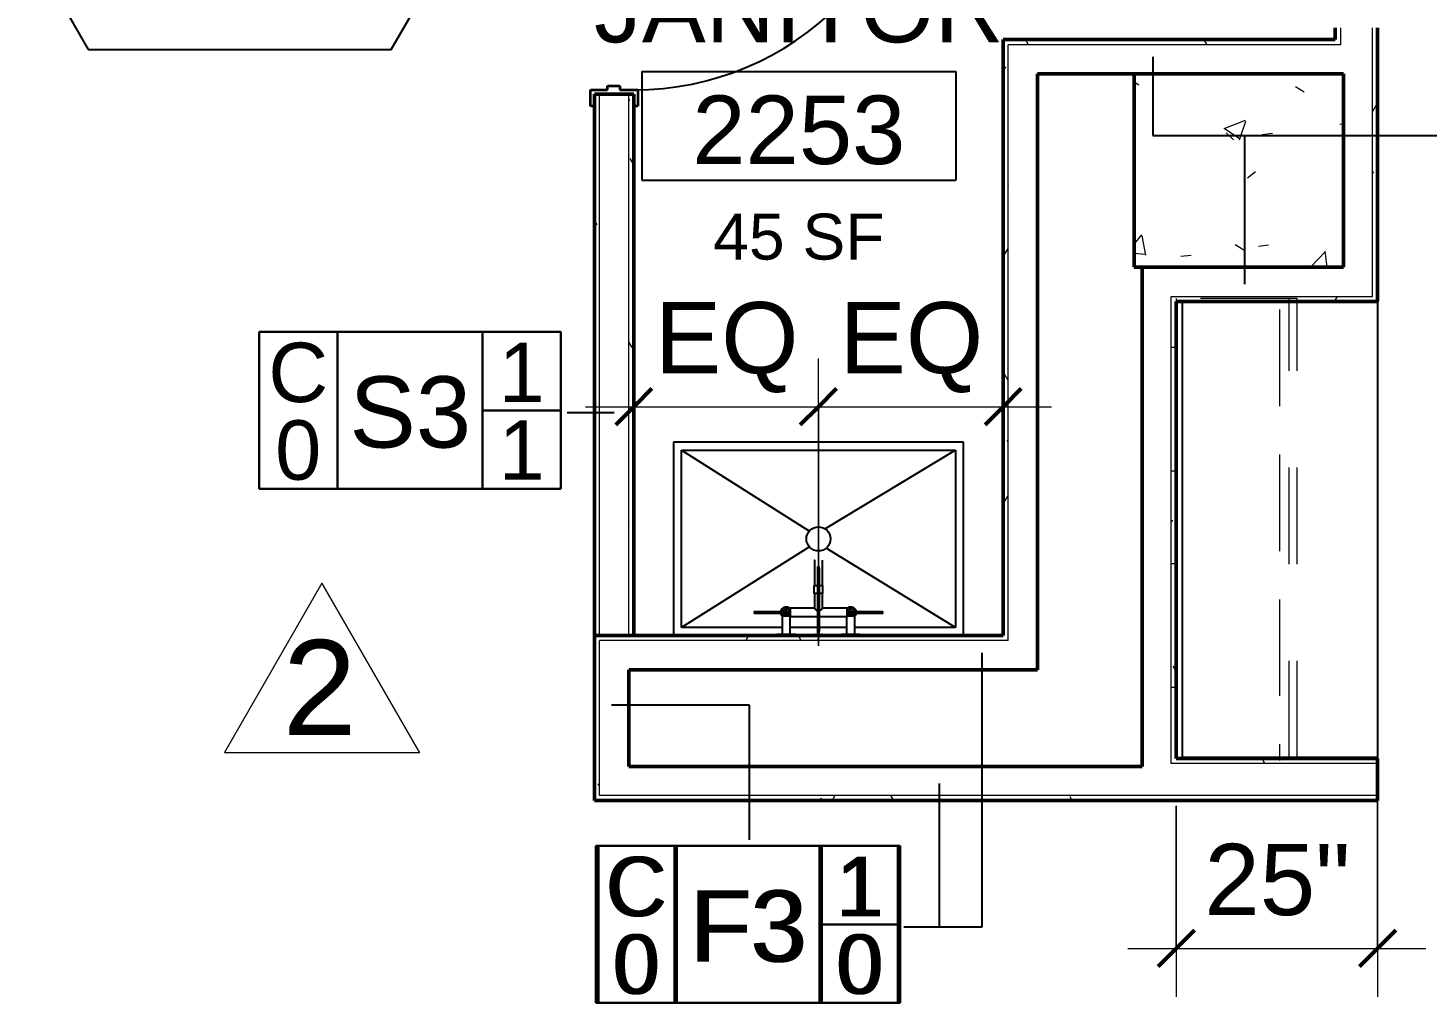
# Model space of a CAD drawing. Header units: inches. Extents: x -1132 to 5570, y -1986 to 4304.
# Drawn here: x 2755.8 to 2929.6, y -1571.4 to -1450.3 of the extents above; entities that cross this region are included whole.
import ezdxf

# ---------------------------------------------------------------- set-up
doc = ezdxf.new("R2010")
doc.units = ezdxf.units.IN
doc.header["$LTSCALE"] = 96
doc.header["$MEASUREMENT"] = 0
doc.linetypes.add('Dash', pattern=[0.25, 0.125, -0.125])
doc.linetypes.add('Hidden 1_8_', pattern=[0.1875, 0.125, -0.0625])
doc.layers.get('0').update_dxf_attribs({"linetype": 'CONTINUOUS'})
for name, color, linetype in [('A-ANNO-DIMS', 3, 'CONTINUOUS'), ('A-COLS', 5, 'CONTINUOUS'), ('A-DOOR', 2, 'CONTINUOUS')]:
    doc.layers.add(name, color=color, linetype=linetype)
for name, color, linetype, lineweight in [('A-ANNO-DIMS-96', 211, 'CONTINUOUS', 13), ('A-AREA-IDEN', 2, 'CONTINUOUS', 25), ('A-DETL', 90, 'CONTINUOUS', 13), ('A-DETL-HDLN', 90, 'Hidden 1_8_', 13), ('A-DOOR-IDEN', 31, 'CONTINUOUS', 25), ('A-WALL', 113, 'CONTINUOUS', 18), ('A-WALL-IDEN', 211, 'CONTINUOUS', 25), ('A-WALL-PATT', 111, 'CONTINUOUS', 25), ('G-ANNO-REVC-IDEN', 71, 'CONTINUOUS', 18), ('I-WALL', 2, 'CONTINUOUS', 18), ('P-SANR-FIXT', 6, 'CONTINUOUS', 25), ('Q-CASE', 31, 'CONTINUOUS', 25), ('Q-CASE-HDLN', 31, 'Dash', 18)]:
    doc.layers.add(name, color=color, linetype=linetype, lineweight=lineweight)
doc.styles.add('ARIAL', font='arial.ttf')
doc.styles.add('Arial_1', font='arial.ttf', dxfattribs={"height": 8.851796})
doc.styles.add('Arial_2', font='arial.ttf', dxfattribs={"height": 7.376497})
doc.styles.add('Swis721 BT', font='swiss.ttf', dxfattribs={"height": 8.514638})
doc.styles.add('Swis721 Ex BT', font='swisse.ttf', dxfattribs={"height": 5.705972})
doc.dimstyles.new('Linear_-_3_32__Arial_Inches', dxfattribs={"dimscale": 12, "dimtxt": 9, "dimasz": 0.375, "dimexe": 0.5, "dimexo": 0.5, "dimgap": 0.125, "dimtad": 1, "dimdec": 8, "dimrnd": 0.003906, "dimzin": 0, "dimdsep": 46, "dimlunit": 5, "dimtxsty": 'Arial_1', "dimblk1": 'OBLIQUE', "dimblk2": 'OBLIQUE', "dimsah": 1, "dimcen": 0.09, "dimdle": 0.5, "dimadec": 0, "dimazin": 2, "dimtfac": 1, "dimtdec": 4, "dimtix": 1, "dimtmove": 0, "dimatfit": 3, "dimfxl": 1, "dimtvp": 1, "dimfrac": 2, "dimtolj": 1, "dimtzin": 0, "dimarcsym": 2})
doc.dimstyles.new('Linear_-_3_32__Arial_Inches_1', dxfattribs={"dimscale": 12, "dimtxt": 9, "dimasz": 0.375, "dimexe": 0.5, "dimexo": 0.5, "dimgap": 0.125, "dimtad": 1, "dimdec": 8, "dimrnd": 0.003906, "dimzin": 0, "dimdsep": 46, "dimlunit": 5, "dimtxsty": 'Arial_1', "dimblk1": 'OBLIQUE', "dimblk2": 'OBLIQUE', "dimsah": 1, "dimcen": 0.09, "dimdle": 0.5, "dimadec": 0, "dimazin": 2, "dimtfac": 1, "dimtdec": 4, "dimtix": 1, "dimtmove": 0, "dimatfit": 3, "dimfxl": 1, "dimtvp": 1, "dimfrac": 2, "dimtolj": 1, "dimtzin": 0, "dimarcsym": 2})
doc.dimstyles.new('Linear_-_3_32__Arial_Inches_2', dxfattribs={"dimscale": 12, "dimtxt": 9, "dimasz": 0.375, "dimexe": 0.5, "dimexo": 0.5, "dimgap": 0.125, "dimtad": 1, "dimdec": 8, "dimrnd": 0.003906, "dimzin": 0, "dimdsep": 46, "dimlunit": 5, "dimtxsty": 'Arial_1', "dimblk1": 'OBLIQUE', "dimblk2": 'OBLIQUE', "dimsah": 1, "dimcen": 0.09, "dimdle": 0.5, "dimadec": 0, "dimazin": 2, "dimtfac": 1, "dimtdec": 4, "dimtix": 1, "dimtmove": 0, "dimatfit": 3, "dimfxl": 1, "dimtvp": 1, "dimfrac": 2, "dimtolj": 1, "dimtzin": 0, "dimarcsym": 2})
pattern_1 = [(0, (-36, 0), (15.36, 3.84), [1.267, -10.253, 1.267, -10.253, -61.44]), (0, (-36, 0), (15.36, 3.84), [-23.04, 1.267, -21.773, 1.267, -10.253, -26.88]), (0, (-36, 0), (15.36, 3.84), [-57.6, 1.267, -6.413, 1.267, -17.933]), (120, (-30.24, 1.92), (-11.0055376, 11.38215), [1.267, -10.253, 1.267, -10.253, -61.44]), (120, (-30.24, 1.92), (-11.0055376, 11.38215), [-23.04, 1.267, -21.773, 1.267, -10.253, -26.88]), (120, (-30.24, 1.92), (-11.0055376, 11.38215), [-57.6, 1.267, -6.413, 1.267, -17.933]), (240, (-28.32, 9.6), (-4.3544624, -15.22215), [1.267, -10.253, 1.267, -10.253, -61.44]), (240, (-28.32, 9.6), (-4.3544624, -15.22215), [-23.04, 1.267, -21.773, 1.267, -10.253, -26.88]), (240, (-28.32, 9.6), (-4.3544624, -15.22215), [-57.6, 1.267, -6.413, 1.267, -17.933])]

# ---------------------------------------------------------------- blocks, each defined once
blk = doc.blocks.new('Interior-Sgl - 3_-0_ x 7_-0_ - Flush-3390471-2ND FLR PLAN - EAST WING')
at = {"layer": 'A-DOOR', "lineweight": 35}
for p, q in [((-14, 2.94), (-12, 2.94)), ((-14, 2.44), (-14, 2.94)), ((-12.5, 2.44), (-14, 2.44)), ((-12.5, -2.44), (-12.5, 2.44)), ((-12, 2.94), (-12, 0.81)), ((24, 2.94), (26, 2.94)), ((24, 0.81), (24, 2.94)), ((26, 2.44), (24.5, 2.44)), ((24.5, 2.44), (24.5, -2.44)), ((26, 2.94), (26, 2.44)), ((-12, 0.81), (-11.5, 0.81)), ((-11.5, 0.81), (-11.5, -0.69)), ((23.5, 0.81), (24, 0.81)), ((23.5, -0.69), (23.5, 0.81)), ((-12, -0.69), (-12, -2.94)), ((-11.5, -0.69), (-12, -0.69)), ((24, -0.69), (23.5, -0.69)), ((24, -2.94), (24, -0.69)), ((-14, -2.44), (-12.5, -2.44)), ((-14, -2.94), (-14, -2.44)), ((-12, -2.94), (-14, -2.94)), ((26, -2.94), (24, -2.94)), ((24.5, -2.44), (26, -2.44)), ((26, -2.44), (26, -2.94))]:
    blk.add_line(p, q, dxfattribs=at)
at = {"layer": 'A-DOOR'}
for p, q in [((22.25, -2.44), (24, -2.44)), ((22.25, -38.44), (22.25, -2.44)), ((24, -2.94), (24, -38.44)), ((24, -38.44), (22.25, -38.44))]:
    blk.add_line(p, q, dxfattribs=at)
blk.add_arc((24, -2.44), 36, 180, 270, dxfattribs=at)
blk = doc.blocks.new('Casework-Countertop - 2_-10_ Counter Top-3643985-2ND FLR PLAN - EAST WING')
at = {"layer": 'Q-CASE'}
for p, q in [((-47.26, 0.5), (-47.26, -0.25)), ((-47.26, -0.25), (9.36, -0.25)), ((-47.26, -24.5), (-47.26, -0.25)), ((9.36, -24.5), (-47.26, -24.5))]:
    blk.add_line(p, q, dxfattribs=at)
blk = doc.blocks.new('Casework-Shell-Upper - Standard-3644012-2ND FLR PLAN - EAST WING')
at = {"layer": 'Q-CASE-HDLN'}
for p, q in [((-23.26, 0), (-23.26, -15)), ((33.74, 0), (-23.26, 0)), ((33.74, -15), (33.74, 0)), ((-23.26, -14), (33.74, -14)), ((-23.26, -15), (33.74, -15))]:
    blk.add_line(p, q, dxfattribs=at)
blk = doc.blocks.new('PF - Mop Sink - 24_x24_-3538389-2ND FLR PLAN - EAST WING')
at = {"layer": 'P-SANR-FIXT'}
for p, q in [((12.81, 0), (0, 0)), ((0, 0), (0, -24)), ((1, -1), (17.03, -10.85)), ((1, -23), (1, -1)), ((1, -1), (13.5, -1)), ((12.81, 0), (12.81, -0.13)), ((15.19, 0), (12.81, 0)), ((12.81, -0.13), (15.19, -0.13)), ((13.5, -0.13), (13.5, -2.4)), ((14.49, -1), (17.88, -1)), ((14.5, -2.38), (14.5, -0.13)), ((15.19, -0.13), (15.19, 0)), ((17.57, 0), (15.19, 0)), ((17.5, 0), (17.5, -0.13)), ((17.5, 0), (18.5, 0)), ((17.57, 0), (17.5, 0)), ((17.5, -0.13), (17.57, -0.13)), ((18.5, -0.13), (17.5, -0.13)), ((17.87, -0.58), (17.87, -8.3)), ((17.94, -0.49), (17.94, -0.13)), ((17.94, -0.49), (17.94, -0.49)), ((17.94, -0.58), (18.06, -0.58)), ((18.06, -0.13), (18.06, -0.49)), ((18.06, -0.49), (18.06, -0.49)), ((18.12, -8.3), (18.12, -0.58)), ((18.12, -1), (21.5, -1)), ((18.5, 0), (18.43, 0)), ((20.81, 0), (18.43, 0)), ((18.43, -0.13), (18.5, -0.13)), ((18.5, -0.13), (18.5, 0)), ((19.13, -11.02), (35, -1)), ((20.81, 0), (20.81, -0.13)), ((23.19, 0), (20.81, 0)), ((20.81, -0.13), (23.19, -0.13)), ((21.5, -0.13), (21.5, -2.38)), ((22.5, -2.4), (22.5, -0.13)), ((22.5, -1), (35, -1)), ((23.19, -0.13), (23.19, 0)), ((36, 0), (23.19, 0)), ((35, -1), (35, -23)), ((36, -24), (36, 0)), ((10, -2.75), (10, -3)), ((10, -2.75), (11, -2.75)), ((11, -3), (10, -3)), ((11, -3), (11, -2.75)), ((11, -2.75), (11.73, -2.75)), ((11.73, -3), (11, -3)), ((11.73, -2.75), (14.25, -2.75)), ((11.73, -2.75), (11.73, -3)), ((14.25, -3), (11.73, -3)), ((13.5, -2.4), (14.47, -2.4)), ((14.25, -2.75), (14.25, -3)), ((14.47, -3.38), (14.47, -2.4)), ((14.47, -3.38), (17.51, -3.38)), ((17.87, -2.38), (14.5, -2.38)), ((17.51, -3.38), (17.51, -5.24)), ((21.5, -2.38), (18.12, -2.38)), ((18.49, -3.38), (21.53, -3.38)), ((18.49, -5.24), (18.49, -3.38)), ((21.53, -3.38), (21.53, -2.4)), ((21.53, -2.4), (22.5, -2.4)), ((21.75, -2.75), (24.27, -2.75)), ((21.75, -3), (21.75, -2.75)), ((24.27, -3), (21.75, -3)), ((24.27, -2.75), (25, -2.75)), ((24.27, -3), (24.27, -2.75)), ((25, -3), (24.27, -3)), ((25, -2.75), (25, -3)), ((25, -2.75), (26, -2.75)), ((26, -3), (25, -3)), ((26, -3), (26, -2.75)), ((17.44, -5.24), (17.44, -6.23)), ((17.44, -5.24), (17.86, -5.24)), ((17.86, -6.23), (17.44, -6.23)), ((17.5, -6.23), (17.5, -8.75)), ((18.14, -5.24), (18.56, -5.24)), ((18.56, -6.23), (18.14, -6.23)), ((18.5, -8.75), (18.5, -6.23)), ((18.56, -6.23), (18.56, -5.24)), ((17.94, -8.56), (17.94, -8.34)), ((17.94, -8.56), (17.94, -8.37)), ((17.94, -8.56), (18.06, -8.56)), ((18, -8.56), (17.94, -8.56)), ((18.06, -8.56), (18, -8.56)), ((18.06, -8.34), (18.06, -8.56)), ((18.06, -8.37), (18.06, -8.56)), ((1, -23), (17.18, -13.26)), ((35, -23), (19.13, -12.98)), ((0, -24), (36, -24)), ((35, -23), (1, -23))]:
    blk.add_line(p, q, dxfattribs=at)
at = {"layer": 'P-SANR-FIXT', "flags": 128}
for points in [[(13.32, -2.75), (13.33, -2.72), (13.34, -2.69), (13.35, -2.67), (13.35, -2.64), (13.36, -2.61), (13.37, -2.59), (13.39, -2.56), (13.4, -2.54), (13.41, -2.52), (13.43, -2.49), (13.44, -2.47), (13.46, -2.45), (13.48, -2.43), (13.5, -2.41), (13.5, -2.4)], [(14, -3.56), (13.97, -3.56), (13.95, -3.56), (13.92, -3.56), (13.89, -3.55), (13.86, -3.55), (13.84, -3.54), (13.81, -3.54), (13.78, -3.53), (13.76, -3.52), (13.73, -3.51), (13.71, -3.5), (13.68, -3.48), (13.66, -3.47), (13.63, -3.46), (13.61, -3.44), (13.59, -3.43), (13.57, -3.41), (13.55, -3.39), (13.53, -3.37), (13.51, -3.35), (13.49, -3.33), (13.47, -3.31), (13.45, -3.29), (13.44, -3.27), (13.42, -3.25), (13.41, -3.22), (13.39, -3.2), (13.38, -3.17), (13.37, -3.15), (13.36, -3.12), (13.35, -3.1), (13.34, -3.07), (13.33, -3.05), (13.33, -3.02), (13.32, -2.99)], [(14.47, -3.38), (14.45, -3.39), (14.43, -3.41), (14.41, -3.43), (14.39, -3.44), (14.36, -3.46), (14.34, -3.47), (14.32, -3.49), (14.29, -3.5), (14.27, -3.51), (14.24, -3.52), (14.21, -3.53), (14.19, -3.54), (14.16, -3.54), (14.13, -3.55), (14.11, -3.55), (14.08, -3.56), (14.05, -3.56), (14.03, -3.56), (14, -3.56)], [(22, -3.56), (21.97, -3.56), (21.95, -3.56), (21.92, -3.56), (21.89, -3.55), (21.86, -3.55), (21.84, -3.54), (21.81, -3.54), (21.78, -3.53), (21.76, -3.52), (21.73, -3.51), (21.71, -3.5), (21.68, -3.48), (21.66, -3.47), (21.63, -3.46), (21.61, -3.44), (21.59, -3.43), (21.57, -3.41), (21.55, -3.39), (21.53, -3.38)], [(22.67, -3.01), (22.67, -3.01), (22.67, -3.04), (22.66, -3.07), (22.65, -3.09), (22.64, -3.12), (22.63, -3.14), (22.62, -3.17), (22.61, -3.19), (22.6, -3.22), (22.58, -3.24), (22.57, -3.27), (22.55, -3.29), (22.53, -3.31), (22.52, -3.33), (22.5, -3.35), (22.48, -3.37), (22.46, -3.39), (22.44, -3.41), (22.41, -3.42), (22.39, -3.44), (22.37, -3.45), (22.35, -3.47), (22.32, -3.48), (22.3, -3.49), (22.27, -3.51), (22.25, -3.52), (22.22, -3.53), (22.19, -3.53), (22.17, -3.54), (22.14, -3.55), (22.11, -3.55), (22.09, -3.56), (22.06, -3.56), (22.03, -3.56), (22, -3.56), (22, -3.56)], [(22.5, -2.4), (22.52, -2.42), (22.54, -2.44), (22.55, -2.47), (22.57, -2.49), (22.58, -2.51), (22.6, -2.54), (22.61, -2.56), (22.62, -2.58), (22.63, -2.61), (22.64, -2.64), (22.65, -2.66), (22.66, -2.69), (22.67, -2.71), (22.67, -2.74)], [(17.5, -8.75), (17.5, -8.77), (17.5, -8.8), (17.5, -8.82), (17.5, -8.85), (17.5, -8.87), (17.5, -8.9), (17.5, -8.92), (17.5, -8.95), (17.5, -8.97), (17.5, -8.99), (17.5, -9.02), (17.5, -9.04), (17.5, -9.06), (17.5, -9.08), (17.5, -9.1), (17.5, -9.12), (17.5, -9.14), (17.5, -9.16), (17.5, -9.18), (17.5, -9.2), (17.5, -9.22), (17.5, -9.23), (17.5, -9.25), (17.5, -9.26), (17.5, -9.28), (17.5, -9.29), (17.5, -9.3), (17.5, -9.31), (17.5, -9.32), (17.5, -9.33), (17.5, -9.34), (17.5, -9.35), (17.5, -9.36), (17.5, -9.36), (17.5, -9.37), (17.5, -9.37), (17.5, -9.37), (17.5, -9.37), (17.5, -9.38)], [(18.5, -9.38), (18.5, -9.37), (18.5, -9.37), (18.5, -9.37), (18.5, -9.37), (18.5, -9.36), (18.5, -9.36), (18.5, -9.35), (18.5, -9.34), (18.5, -9.33), (18.5, -9.33), (18.5, -9.32), (18.5, -9.3), (18.5, -9.29), (18.5, -9.28), (18.5, -9.27), (18.5, -9.25), (18.5, -9.24), (18.5, -9.22), (18.5, -9.2), (18.5, -9.19), (18.5, -9.17), (18.5, -9.15), (18.5, -9.13), (18.5, -9.11), (18.5, -9.09), (18.5, -9.07), (18.5, -9.04), (18.5, -9.02), (18.5, -9), (18.5, -8.98), (18.5, -8.95), (18.5, -8.93), (18.5, -8.91), (18.5, -8.88), (18.5, -8.86), (18.5, -8.83), (18.5, -8.81), (18.5, -8.78), (18.5, -8.76), (18.5, -8.75)]]:
    blk.add_lwpolyline(points, dxfattribs=at)
at = {"layer": 'P-SANR-FIXT'}
blk.add_circle((18, -12), 1.5, dxfattribs=at)
for centre, radius, start, end in [((14, -2.88), 0.438, 90, 163.1267), ((14, -2.88), 0.438, 90, 162.8571), ((14, -2.88), 0.438, 198.5794, 270), ((14, -2.88), 0.438, 198.8297, 270), ((14, -2.88), 0.438, 90, 110), ((14, -2.88), 0.188, 90, 138.1897), ((14, -2.88), 0.188, 221.8103, 270), ((14, -2.88), 0.188, 90, 120), ((14, -2.88), 0.188, 245.904, 270), ((14, -2.88), 0.438, 70, 90), ((14, -2.88), 0.438, 270, 90), ((14, -2.88), 0.438, 270, 90), ((14, -2.88), 0.188, 60, 90), ((14, -2.88), 0.188, 41.8103, 90), ((14, -2.88), 0.188, 270, 318.1897), ((14, -2.88), 0.188, 270, 294.096), ((14, -2.88), 0.438, 350, 10), ((22, -2.88), 0.438, 90, 270), ((22, -2.88), 0.438, 90, 270), ((22, -2.88), 0.438, 170, 190), ((22, -2.88), 0.437, 90, 110), ((22, -2.88), 0.187, 90, 138.1897), ((22, -2.88), 0.188, 221.8103, 270), ((22, -2.88), 0.188, 90, 120), ((22, -2.88), 0.188, 245.904, 270), ((22, -2.88), 0.438, 70, 90), ((22, -2.88), 0.438, 16.8733, 90), ((22, -2.88), 0.438, 17.1429, 90), ((22, -2.88), 0.188, 60, 90), ((22, -2.88), 0.188, 41.8103, 90), ((22, -2.88), 0.188, 270, 318.1897), ((22, -2.88), 0.438, 270, 341.4206), ((22, -2.88), 0.438, 270, 341.1703), ((22, -2.88), 0.188, 270, 294.096)]:
    blk.add_arc(centre, radius, start, end, dxfattribs=at)
for centre, start_param, end_param in [((18, -0.58), 1.570796, 4.712389), ((18, -0.58), 4.712389, 7.853982), ((18, -8.3), 3.141593, 4.712389), ((18, -8.3), 4.712389, 6.283185)]:
    blk.add_ellipse(centre, major_axis=(0.125, 0), ratio=0.707107, start_param=start_param, end_param=end_param, dxfattribs=at)
for points in [[(14.47, -2.4), (14.48, -2.39), (14.49, -2.38), (14.5, -2.38), (14.5, -2.38)], [(21.53, -2.4), (21.52, -2.39), (21.51, -2.38), (21.5, -2.38), (21.5, -2.38)]]:
    blk.add_open_spline(points, degree=3, dxfattribs=at)
for points, knots in [([(17.51, -3.38), (17.51, -3.38), (17.51, -3.37), (17.53, -3.35), (17.54, -3.34), (17.56, -3.32), (17.59, -3.3), (17.61, -3.28), (17.63, -3.26), (17.64, -3.24), (17.65, -3.23), (17.67, -3.21), (17.7, -3.19), (17.73, -3.16), (17.75, -3.14), (17.76, -3.13), (17.77, -3.12), (17.77, -3.11), (17.79, -3.1), (17.81, -3.08), (17.83, -3.05), (17.86, -3.03), (17.87, -3.02), (17.87, -3.02)], [0, 0, 0, 0, 0.0555556, 0.0833333, 0.1111111, 0.1388889, 0.1666667, 0.1944444, 0.2083333, 0.2222222, 0.2361111, 0.25, 0.2777778, 0.3055556, 0.3194444, 0.3263889, 0.3333333, 0.3402778, 0.3472222, 0.3611111, 0.3888889, 0.4166667, 0.4174487, 0.4174487, 0.4174487, 0.4174487]), ([(18.13, -3.02), (18.13, -3.02), (18.14, -3.03), (18.17, -3.05), (18.19, -3.08), (18.21, -3.1), (18.23, -3.11), (18.23, -3.12), (18.24, -3.13), (18.25, -3.14), (18.27, -3.16), (18.3, -3.19), (18.33, -3.21), (18.35, -3.23), (18.36, -3.24), (18.37, -3.26), (18.39, -3.28), (18.41, -3.3), (18.44, -3.32), (18.46, -3.34), (18.47, -3.35), (18.49, -3.37), (18.49, -3.38), (18.49, -3.38)], [0.5824611, 0.5824611, 0.5824611, 0.5824611, 0.5833333, 0.6111111, 0.6388889, 0.6527778, 0.6597222, 0.6666667, 0.6736111, 0.6805556, 0.6944444, 0.7222222, 0.75, 0.7638889, 0.7777778, 0.7916667, 0.8055556, 0.8333333, 0.8611111, 0.8888889, 0.9166667, 0.9444444, 1, 1, 1, 1])]:
    blk.add_open_spline(points, degree=3, knots=knots, dxfattribs=at)
blk = doc.blocks.new('Tag - Room - Name _ Number-511422-2ND FLR PLAN - EAST WING')
at = {"layer": 'A-AREA-IDEN'}
for p, q in [((-0.2081, -0.0229), (-0.2081, -0.1635)), ((-0.2081, -0.0229), (0.1981, -0.0229)), ((0.1981, -0.0229), (0.1981, -0.1635)), ((-0.2081, -0.1635), (0.1981, -0.1635))]:
    blk.add_line(p, q, dxfattribs=at)
blk = doc.blocks.new('Tag-Wall - Standard-1146418-2ND FLR PLAN - EAST WING')
at = {"layer": 'A-WALL-IDEN'}
for p, q in [((-0.0937, 0.1172), (-0.1953, 0.1172)), ((-0.1953, 0.1172), (-0.1953, -0.0859)), ((-0.1953, -0.0859), (-0.1953, 0.1172)), ((-0.1953, 0.1172), (0.1953, 0.1172)), ((-0.0937, -0.0859), (-0.0937, 0.1172)), ((0.0938, 0.1172), (-0.0937, 0.1172)), ((-0.0937, 0.1172), (-0.0937, -0.0859)), ((0.0938, -0.0859), (0.0938, 0.1172)), ((0.1953, 0.1172), (0.0938, 0.1172)), ((0.0938, 0.1172), (0.0938, 0.0156)), ((0.1953, 0.1172), (0.1953, -0.0859)), ((0.1953, 0.0156), (0.1953, 0.1172)), ((0.1953, 0.0156), (0.0938, 0.0156)), ((0.0938, 0.0156), (0.0938, -0.0859)), ((0.0938, 0.0156), (0.1953, 0.0156)), ((0.1953, -0.0859), (0.1953, 0.0156)), ((-0.1953, -0.0859), (-0.0937, -0.0859)), ((0.1953, -0.0859), (-0.1953, -0.0859)), ((-0.0937, -0.0859), (0.0938, -0.0859)), ((0.0938, -0.0859), (0.1953, -0.0859))]:
    blk.add_line(p, q, dxfattribs=at)
blk = doc.blocks.new('Tag-Door - Tag-Door-146303-2ND FLR PLAN - EAST WING')
at = {"layer": 'A-DOOR-IDEN'}
for p, q in [((-0.0006, 0.2749), (-0.1359, 0.1968)), ((0.1347, 0.1968), (-0.0006, 0.2749)), ((-0.1359, 0.1968), (-0.1359, -0.195)), ((0.1347, -0.195), (0.1347, 0.1968)), ((-0.1359, -0.195), (-0.0006, -0.2731)), ((-0.0006, -0.2731), (0.1347, -0.195))]:
    blk.add_line(p, q, dxfattribs=at)
blk = doc.blocks.new('DIMBLOCK1-2ND FLR PLAN - EAST WING')
at = {"layer": 'A-ANNO-DIMS-96', "transparency": 16777216}
for p, q in [((2925.77, 722.82), (2925.77, 731.63)), ((2948.7, 695.95), (2948.7, 731.63)), ((2919.77, 725.63), (2948.7, 725.63)), ((2925.77, 725.63), (2925.77, 722.82)), ((2948.7, 725.63), (2948.7, 695.95))]:
    blk.add_line(p, q, dxfattribs=at)
at = {"layer": 'A-ANNO-DIMS-96', "lineweight": 50, "transparency": 16777216}
for p, q in [((2925.77, 725.63), (2928.02, 727.88)), ((2948.7, 725.63), (2950.95, 727.88)), ((2925.77, 725.63), (2923.52, 723.38)), ((2948.7, 725.63), (2946.45, 723.38))]:
    blk.add_line(p, q, dxfattribs=at)
at = {"layer": 'A-ANNO-DIMS-96', "color": 0, "transparency": 16777216, "insert": (2928.37, 738.62), "char_height": 8.852, "width": 21.2677, "attachment_point": 1, "line_spacing_factor": 0.938532, "style": 'Arial_1'}
blk.add_mtext('EQ', dxfattribs=at)
blk = doc.blocks.new('_Oblique')
at = {"color": 0, "linetype": 'ByBlock', "lineweight": -2}
blk.add_line((-0.5, -0.5), (0.5, 0.5), dxfattribs=at)
blk = doc.blocks.new('DIMBLOCK2-2ND FLR PLAN - EAST WING')
at = {"layer": 'A-ANNO-DIMS-96', "transparency": 16777216}
for p, q in [((2948.7, 695.95), (2948.7, 731.63)), ((2971.64, 722.82), (2971.64, 731.63)), ((2948.7, 725.63), (2977.64, 725.63)), ((2948.7, 725.63), (2948.7, 695.95)), ((2971.64, 725.63), (2971.64, 722.82))]:
    blk.add_line(p, q, dxfattribs=at)
at = {"layer": 'A-ANNO-DIMS-96', "lineweight": 50, "transparency": 16777216}
for p, q in [((2948.7, 725.63), (2950.95, 727.88)), ((2971.64, 725.63), (2973.89, 727.88)), ((2948.7, 725.63), (2946.45, 723.38)), ((2971.64, 725.63), (2969.39, 723.38))]:
    blk.add_line(p, q, dxfattribs=at)
at = {"layer": 'A-ANNO-DIMS-96', "color": 0, "transparency": 16777216, "insert": (2951.31, 738.62), "char_height": 8.852, "width": 21.2677, "attachment_point": 1, "line_spacing_factor": 0.938532, "style": 'Arial_1'}
blk.add_mtext('EQ', dxfattribs=at)
blk = doc.blocks.new('DIMBLOCK3-2ND FLR PLAN - EAST WING')
at = {"layer": 'A-ANNO-DIMS-96', "transparency": 16777216}
for p, q in [((3018.14, 732.7), (3018.14, 652.36)), ((3018.14, 658.36), (3018.14, 732.7)), ((2993.14, 676.08), (2993.14, 652.36)), ((2993.14, 658.36), (2993.14, 676.08)), ((2987.14, 658.36), (3024.14, 658.36))]:
    blk.add_line(p, q, dxfattribs=at)
at = {"layer": 'A-ANNO-DIMS-96', "lineweight": 50, "transparency": 16777216}
for p, q in [((2993.14, 658.36), (2995.39, 660.61)), ((3018.14, 658.36), (3020.39, 660.61)), ((2993.14, 658.36), (2990.89, 656.11)), ((3018.14, 658.36), (3015.89, 656.11))]:
    blk.add_line(p, q, dxfattribs=at)
at = {"layer": 'A-ANNO-DIMS-96', "color": 0, "transparency": 16777216, "insert": (2996.64, 671.34), "char_height": 8.852, "width": 21.6, "attachment_point": 1, "line_spacing_factor": 0.938532, "style": 'Arial_1'}
blk.add_mtext('25"', dxfattribs=at)
blk = doc.blocks.new('Tag-Revision - Standard-1506585-2ND FLR PLAN - EAST WING')
at = {"layer": 'G-ANNO-REVC-IDEN'}
for p, q in [((0, 0.1384), (-0.1263, -0.0804)), ((0, 0.1384), (-0.1263, -0.0804)), ((0, 0.1384), (0.1263, -0.0804)), ((0.1263, -0.0804), (0, 0.1384)), ((-0.1263, -0.0804), (0.1263, -0.0804)), ((-0.1263, -0.0804), (0.1263, -0.0804))]:
    blk.add_line(p, q, dxfattribs=at)
blk = doc.blocks.new('block')
at = {"layer": 'A-COLS', "lineweight": 13}
h = blk.add_hatch(dxfattribs=at)
h.set_pattern_fill('FP_5', color=256, style=0, pattern_type=2)
h.set_pattern_definition([(50, (-36, 0), (27.5427, -2.40992), [2.88, -31.68]), (355, (-36, 0), (-5.32784, 28.88427), [2.304, -25.344]), (100.451, (-33.705, -0.2), (22.21532, 26.47393), [2.448, -26.924]), (46.184, (-36, 7.68), (40.98187, -6.35642), [4.32, -47.52]), (96.636, (-32.585, 7.15), (35.89075, 37.4062), [3.671, -40.386]), (351.184, (-36, 7.68), (35.891, 37.4062), [3.456, -38.016]), (21, (-32.16, 5.76), (22.92104, -15.46073), [2.88, -31.68]), (326, (-32.16, 5.76), (9.34353, 27.84574), [2.304, -25.344]), (71.451, (-30.25, 4.472), (32.26477, 12.38442), [2.448, -26.924]), (37.5, (-36, 0), (0.466855, 12.782707), [1.267, -23.77, 1.267, -24.461, -25.44]), (37.5, (-36, 0), (0.466855, 12.782707), [-50.765, 1.267, -24.173]), (7.5, (-36, 0), (10.10159, 15.14509), [1.267, -13.402, 1.267, -23.194, -9.696]), (7.5, (-36, 0), (10.10159, 15.14509), [-39.13, 1.267, -8.429]), (327.5, (-44.563, 0), (20.49916, -0.86578), [1.267, -8.333, 1.267, -28.685, -39.744]), (327.5, (-44.563, 0), (20.49916, -0.86578), [-39.552, 1.267, -38.477]), (317.5, (-48.403, 0), (22.39478, 3.84429), [1.267, -11.213, 1.267, -18.624, -28.224]), (317.5, (-48.403, 0), (22.39478, 3.84429), [-32.371, 1.267, -26.957])])
h.paths.add_polyline_path([(2987.89214302, 742.95401345), (3013.89214302, 742.95401345), (3013.89214302, 766.95401345), (2987.89214302, 766.95401345)], flags=0)
at = {"layer": 'A-WALL-PATT', "lineweight": 13}
h = blk.add_hatch(dxfattribs=at)
h.set_pattern_fill('FP_1', color=256, style=0, pattern_type=2)
h.set_pattern_definition(pattern_1)
h.paths.add_polyline_path([(2921.51625568, 697.20401345), (2921.51625568, 764.45567884), (2920.89125568, 764.45567884), (2920.89125568, 697.20401345)], flags=0)
h.paths.add_polyline_path([(2921.51625568, 801.45567884), (2921.51625568, 817.08067884), (2920.89125568, 817.08067884), (2920.89125568, 801.45567884)], flags=0)
h.paths.add_polyline_path([(2921.51625568, 854.08067884), (2921.51625568, 913.95567884), (2920.89125568, 913.95567884), (2920.89125568, 854.08067884)], flags=0)
h = blk.add_hatch(dxfattribs=at)
h.set_pattern_fill('FP_1', color=256, style=0, pattern_type=2)
h.set_pattern_definition(pattern_1)
h.paths.add_polyline_path([(2925.14125568, 697.20401345), (2925.76625568, 697.20401345), (2925.76625568, 764.45567884), (2925.14125568, 764.45567884), (2925.14125568, 728.89049914)], flags=0)
h.paths.add_polyline_path([(2925.14125568, 801.45567884), (2925.76625568, 801.45567884), (2925.76625568, 807.58067884), (2925.14125568, 807.58067884)], flags=0)
h.paths.add_polyline_path([(2925.76625568, 811.58067884), (2925.76625568, 817.08067884), (2925.14125568, 817.08067884), (2925.14125568, 811.58067884)], flags=0)
h.paths.add_polyline_path([(2925.14125568, 854.08067884), (2925.76625568, 854.08067884), (2925.76625568, 913.95567884), (2925.14125568, 913.95567884), (2925.14125568, 857.90675684)], flags=0)
h = blk.add_hatch(dxfattribs=at)
h.set_pattern_fill('FP_1', color=256, style=0, pattern_type=2)
h.set_pattern_definition(pattern_1)
h.paths.add_polyline_path([(3017.51714302, 771.2079197), (3018.14214302, 771.2079197), (3018.14214302, 772.65515263), (3017.51714302, 772.65515263)], flags=0)
h.paths.add_polyline_path([(3017.51714302, 779.23759317), (3018.14214302, 779.23759317), (3018.14214302, 811.20567884), (3017.51714302, 811.20567884), (3017.51714302, 786.23105812)], flags=0)
h = blk.add_hatch(dxfattribs=at)
h.set_pattern_fill('FP_1', color=256, style=0, pattern_type=2)
h.set_pattern_definition(pattern_1)
h.paths.add_polyline_path([(3013.51714302, 771.2079197), (3013.51714302, 772.65515263), (3012.89214302, 772.65515263), (3012.89214302, 771.2079197)], flags=0)
h.paths.add_polyline_path([(3013.51714302, 779.23759317), (3013.51714302, 806.95567884), (3012.89214302, 806.95567884), (3012.89214302, 779.23759317)], flags=0)
h = blk.add_hatch(dxfattribs=at)
h.set_pattern_fill('FP_1', color=256, style=0, pattern_type=2)
h.set_pattern_definition(pattern_1)
h.paths.add_polyline_path([(2971.64214302, 696.57901345), (2972.26714302, 696.57901345), (2972.26714302, 771.2079197), (2971.64214302, 771.2079197), (2971.64214302, 697.20401345)], flags=0)
h = blk.add_hatch(dxfattribs=at)
h.set_pattern_fill('FP_1', color=256, style=0, pattern_type=2)
h.set_pattern_definition(pattern_1)
h.paths.add_polyline_path([(3017.51714302, 770.5829197), (3018.14214302, 770.5829197), (3018.14214302, 771.2079197), (3017.51714302, 771.2079197)], flags=0)
h.paths.add_polyline_path([(2972.26714302, 770.5829197), (3013.51714302, 770.5829197), (3013.51714302, 771.2079197), (2972.26714302, 771.2079197)], flags=0)
h = blk.add_hatch(dxfattribs=at)
h.set_pattern_fill('FP_1', color=256, style=0, pattern_type=2)
h.set_pattern_definition(pattern_1)
h.paths.add_polyline_path([(3018.14214302, 739.32901345), (3018.14214302, 770.5829197), (3017.51714302, 770.5829197), (3017.51714302, 739.32901345)], flags=0)
h = blk.add_hatch(dxfattribs=at)
h.set_pattern_fill('FP_1', color=256, style=0, pattern_type=2)
h.set_pattern_definition(pattern_1)
h.paths.add_polyline_path([(2992.51714302, 676.70401345), (2993.14214302, 676.70401345), (2993.14214302, 677.32901345), (2992.51714302, 677.32901345)], flags=0)
h.paths.add_polyline_path([(2993.14214302, 681.32901345), (2993.14214302, 739.32901345), (2992.51714302, 739.32901345), (2992.51714302, 681.32901345)], flags=0)
h = blk.add_hatch(dxfattribs=at)
h.set_pattern_fill('FP_1', color=256, style=0, pattern_type=2)
h.set_pattern_definition(pattern_1)
h.paths.add_polyline_path([(3018.14214302, 738.70401345), (3018.14214302, 739.32901345), (2993.14214302, 739.32901345), (2993.14214302, 738.70401345), (2999.51514544, 738.70401345)], flags=0)
h = blk.add_hatch(dxfattribs=at)
h.set_pattern_fill('FP_1', color=256, style=0, pattern_type=2)
h.set_pattern_definition(pattern_1)
h.paths.add_polyline_path([(2920.89125568, 677.32901345), (2921.51625568, 677.32901345), (2921.51625568, 697.20401345), (2920.89125568, 697.20401345), (2920.89125568, 680.95401345)], flags=0)
h = blk.add_hatch(dxfattribs=at)
h.set_pattern_fill('FP_1', color=256, style=0, pattern_type=2)
h.set_pattern_definition(pattern_1)
h.paths.add_polyline_path([(2949.9334946, 696.57901345), (2971.64214302, 696.57901345), (2971.64214302, 697.20401345), (2921.51625568, 697.20401345), (2921.51625568, 696.57901345), (2945.80169036, 696.57901345)], flags=0)
h = blk.add_hatch(dxfattribs=at)
h.set_pattern_fill('FP_1', color=256, style=0, pattern_type=2)
h.set_pattern_definition(pattern_1)
h.paths.add_polyline_path([(3018.14214302, 681.32901345), (3018.14214302, 681.95401345), (2993.14214302, 681.95401345), (2993.14214302, 681.32901345)], flags=0)
h = blk.add_hatch(dxfattribs=at)
h.set_pattern_fill('FP_1', color=256, style=0, pattern_type=2)
h.set_pattern_definition(pattern_1)
h.paths.add_polyline_path([(2988.89214302, 676.70401345), (2992.51714302, 676.70401345), (2992.51714302, 677.32901345), (2920.89125568, 677.32901345), (2920.89125568, 676.70401345), (2966.46071155, 676.70401345)], flags=0)
at = {"layer": 'A-COLS', "lineweight": 50}
for p, q in [((3013.89214302, 766.95401345), (2987.89214302, 766.95401345)), ((2987.89214302, 766.95401345), (2987.89214302, 742.95401345)), ((3013.89214302, 742.95401345), (3013.89214302, 766.95401345)), ((2987.89214302, 742.95401345), (3013.89214302, 742.95401345))]:
    blk.add_line(p, q, dxfattribs=at)
at = {"layer": 'A-DETL'}
blk.add_line((3018.14214302, 681.70401345), (3018.14214302, 737.70401345), dxfattribs=at)
at = {"layer": 'A-DETL-HDLN'}
blk.add_line((3005.95115768, 737.70401345), (3005.95115768, 681.70401345), dxfattribs=at)
at = {"layer": 'A-WALL'}
for p, q in [((3013.51714302, 772.65515263), (3013.51714302, 770.5829197)), ((3017.51714302, 739.32901345), (3017.51714302, 772.65515263)), ((3013.51714302, 770.5829197), (2972.26714302, 770.5829197)), ((2972.26714302, 696.57901345), (2972.26714302, 770.5829197)), ((2921.51625568, 697.20401345), (2921.51625568, 764.45567884)), ((2925.14125568, 697.20401345), (2925.14125568, 764.45567884)), ((2992.51714302, 739.32901345), (3017.51714302, 739.32901345)), ((2992.51714302, 681.32901345), (2992.51714302, 739.32901345)), ((2972.26714302, 696.57901345), (2921.51625568, 696.57901345)), ((2921.51625568, 677.32901345), (2921.51625568, 696.57901345)), ((3018.14214302, 681.32901345), (2992.51714302, 681.32901345)), ((3018.14214302, 677.32901345), (2921.51625568, 677.32901345))]:
    blk.add_line(p, q, dxfattribs=at)
at = {"layer": 'A-WALL-IDEN'}
for p, q in [((2990.21160347, 769.0829197), (2990.21160347, 759.31379855)), ((2990.21160347, 759.31379855), (3025.57404995, 759.31379855)), ((3001.66115752, 759.31379855), (3025.73307154, 759.31379855)), ((3001.66115752, 740.82901345), (3001.66115752, 759.31379855)), ((2923.32875568, 724.8454581), (2917.47955268, 724.8454581)), ((2968.98171926, 695.07901345), (2968.98171926, 660.99858667)), ((2923.01625568, 688.61268474), (2940.11467546, 688.61268474)), ((2940.11467546, 688.61268474), (2940.11467546, 671.82267126)), ((2963.70358547, 678.82901345), (2963.70358547, 660.99858667)), ((2968.98171926, 660.99858667), (2959.32234624, 660.99858667)), ((2963.70358547, 660.99858667), (2959.42985866, 660.99858667))]:
    blk.add_line(p, q, dxfattribs=at)
at = {"layer": 'I-WALL', "lineweight": 50}
for p, q in [((3012.89214302, 772.65515263), (3012.89214302, 771.2079197)), ((3018.14214302, 738.70401345), (3018.14214302, 772.65515263)), ((3012.89214302, 771.2079197), (2971.64214302, 771.2079197)), ((2971.64214302, 771.2079197), (2971.64214302, 697.20401345)), ((2975.89214302, 766.9579197), (3013.89214302, 766.9579197)), ((2975.89214302, 692.95401345), (2975.89214302, 766.9579197)), ((3013.89214302, 766.9579197), (3013.89214302, 742.95401345)), ((2920.89125568, 764.45567884), (2920.89125568, 676.70401345)), ((2925.76625568, 764.45567884), (2920.89125568, 764.45567884)), ((2925.76625568, 697.20401345), (2925.76625568, 764.45567884)), ((3013.89214302, 742.95401345), (2988.89214302, 742.95401345)), ((2988.89214302, 742.95401345), (2988.89214302, 680.95401345)), ((2993.14214302, 738.70401345), (3018.14214302, 738.70401345)), ((2993.14214302, 681.95401345), (2993.14214302, 738.70401345)), ((2920.89125568, 697.20401345), (2971.64214302, 697.20401345)), ((2925.14125568, 692.95401345), (2975.89214302, 692.95401345)), ((2925.14125568, 680.95401345), (2925.14125568, 692.95401345)), ((3018.14214302, 681.95401345), (2993.14214302, 681.95401345)), ((3018.14214302, 676.70401345), (3018.14214302, 681.95401345)), ((2988.89214302, 680.95401345), (2925.14125568, 680.95401345)), ((2920.89125568, 676.70401345), (3018.14214302, 676.70401345))]:
    blk.add_line(p, q, dxfattribs=at)
at = {"layer": 'A-AREA-IDEN', "xscale": 95.99999999999994, "yscale": 95.99999999999994, "zscale": 95.99999999999994}
blk.add_blockref('Tag - Room - Name _ Number-511422-2ND FLR PLAN - EAST WING', (2946.73867626, 769.44167967), dxfattribs=at)
at = {"layer": 'A-DOOR', "rotation": 89.9999999999999}
blk.add_blockref('Interior-Sgl - 3_-0_ x 7_-0_ - Flush-3390471-2ND FLR PLAN - EAST WING', (2923.32875568, 776.95567884), dxfattribs=at)
at = {"layer": 'A-DOOR-IDEN', "xscale": 95.99999999999994, "yscale": 95.99999999999994, "zscale": 95.99999999999994, "rotation": 270.0000000000002}
blk.add_blockref('Tag-Door - Tag-Door-146303-2ND FLR PLAN - EAST WING', (2876.74798153, 782.89648921), dxfattribs=at)
at = {"layer": 'A-WALL-IDEN', "xscale": 95.99999999999994, "yscale": 95.99999999999994, "zscale": 95.99999999999994}
for p in [(2897.97955268, 723.66954269), (2939.82234624, 659.82267126), (2939.92985866, 659.82267126), (2940.11467546, 659.82267126)]:
    blk.add_blockref('Tag-Wall - Standard-1146418-2ND FLR PLAN - EAST WING', p, dxfattribs=at)
at = {"layer": 'G-ANNO-REVC-IDEN', "xscale": 95.99999999999994, "yscale": 95.99999999999994, "zscale": 95.99999999999994}
blk.add_blockref('Tag-Revision - Standard-1506585-2ND FLR PLAN - EAST WING', (2887.0472476, 690.40843603), dxfattribs=at)
at = {"layer": 'P-SANR-FIXT', "rotation": 180}
blk.add_blockref('PF - Mop Sink - 24_x24_-3538389-2ND FLR PLAN - EAST WING', (2966.70419935, 697.2079197), dxfattribs=at)
at = {"layer": 'Q-CASE', "rotation": 89.99999999999977}
for name, p in [('Casework-Shell-Upper - Standard-3644012-2ND FLR PLAN - EAST WING', (2993.14214302, 705.34130853)), ('Casework-Countertop - 2_-10_ Counter Top-3643985-2ND FLR PLAN - EAST WING', (2993.64214302, 729.34130853))]:
    blk.add_blockref(name, p, dxfattribs=at)
at = {"layer": 'A-AREA-IDEN', "lineweight": 13, "attachment_point": 2}
for s, insert, char_height, width, line_spacing_factor, style in [('JANITOR', (2946.26886388, 779.38557143), 8.514637904, 58.86, 1.00667, 'Swis721 BT'), ('2253', (2946.26886388, 764.27015339), 8.514637904, 31.104, 1.00667, 'Swis721 BT'), ('45 SF', (2946.26886388, 749.60167487), 5.705972435, 28.728, 0.985809, 'Swis721 Ex BT')]:
    blk.add_mtext(s, dxfattribs=dict(at, insert=insert, char_height=char_height, width=width, line_spacing_factor=line_spacing_factor, style=style))
at = {"layer": 'A-WALL-IDEN', "lineweight": 13, "attachment_point": 2, "line_spacing_factor": 0.938532}
for s, insert, char_height, width, style in [('C', (2884.09517104, 733.57958796), 7.37649701, 8.82, 'Arial_2'), ('1', (2911.84517104, 733.57958796), 7.37649701, 6.84, 'Arial_2'), ('S3', (2898.01297335, 729.40289212), 8.851796407, 18.036, 'Arial_1'), ('0', (2884.09517104, 723.93633206), 7.37649701, 6.84, 'Arial_2'), ('1', (2911.84517104, 723.93633206), 7.37649701, 6.84, 'Arial_2'), ('C', (2925.9379646, 669.73271653), 7.37649701, 8.82, 'Arial_2'), ('C', (2926.04547702, 669.73271653), 7.37649701, 8.82, 'Arial_2'), ('C', (2926.23029382, 669.73271653), 7.37649701, 8.82, 'Arial_2'), ('1', (2953.6879646, 669.73271653), 7.37649701, 6.84, 'Arial_2'), ('1', (2953.79547702, 669.73271653), 7.37649701, 6.84, 'Arial_2'), ('1', (2953.98029382, 669.73271653), 7.37649701, 6.84, 'Arial_2'), ('F3', (2939.85576691, 665.55602069), 8.851796407, 17.172, 'Arial_1'), ('F3', (2939.96327933, 665.55602069), 8.851796407, 17.172, 'Arial_1'), ('F3', (2940.14809613, 665.55602069), 8.851796407, 17.172, 'Arial_1'), ('0', (2925.9379646, 660.08946063), 7.37649701, 6.84, 'Arial_2'), ('0', (2926.04547702, 660.08946063), 7.37649701, 6.84, 'Arial_2'), ('0', (2926.23029382, 660.08946063), 7.37649701, 6.84, 'Arial_2'), ('0', (2953.6879646, 660.08946063), 7.37649701, 6.84, 'Arial_2'), ('0', (2953.79547702, 660.08946063), 7.37649701, 6.84, 'Arial_2'), ('0', (2953.98029382, 660.08946063), 7.37649701, 6.84, 'Arial_2')]:
    blk.add_mtext(s, dxfattribs=dict(at, insert=insert, char_height=char_height, width=width, style=style))
at = {"layer": 'G-ANNO-REVC-IDEN', "lineweight": 13, "insert": (2886.75731169, 696.65607981), "char_height": 11.80239521, "width": 10.944, "attachment_point": 2, "line_spacing_factor": 0.938532, "style": 'ARIAL'}
blk.add_mtext('2', dxfattribs=at)
at = {"layer": 'A-ANNO-DIMS'}
for base, p1, p2, dimstyle, picture, middle in [((2948.70419935, 725.63416995), (2925.76625568, 728.81615046), (2948.70419935, 689.95471762), 'Linear_-_3_32__Arial_Inches', 'DIMBLOCK1-2ND FLR PLAN - EAST WING', (2937.23522752, 731.9827324)), ((2971.64214302, 725.63416995), (2948.70419935, 689.95471762), (2971.64214302, 728.81615046), 'Linear_-_3_32__Arial_Inches_1', 'DIMBLOCK2-2ND FLR PLAN - EAST WING', (2960.17317119, 731.9827324))]:
    dim = blk.add_linear_dim(base=base, p1=p1, p2=p2, text='EQ', dimstyle=dimstyle, override={"dimpost": '<>', "dimfxl": 45.126048}, dxfattribs=at)
    dim.commit()
    dim.dimension.update_dxf_attribs({"geometry": picture, "text_midpoint": middle})
dim = blk.add_linear_dim(base=(3018.1421430246, 658.3622993513), p1=(2993.1421430246, 682.0790134495), p2=(3018.1421430246, 738.7040134495), dimstyle='Linear_-_3_32__Arial_Inches_2', override={"dimpost": '<>', "dimfxl": 61.898228}, dxfattribs=at)
dim.commit()
dim.dimension.update_dxf_attribs({"geometry": 'DIMBLOCK3-2ND FLR PLAN - EAST WING', "text_midpoint": (3005.6421430246, 664.3817875159)})

msp = doc.modelspace()

# ---------------------------------------------------------------- block references
msp.add_blockref('block', (-94.69, -2222.93))

doc.saveas('drawing.dxf')
